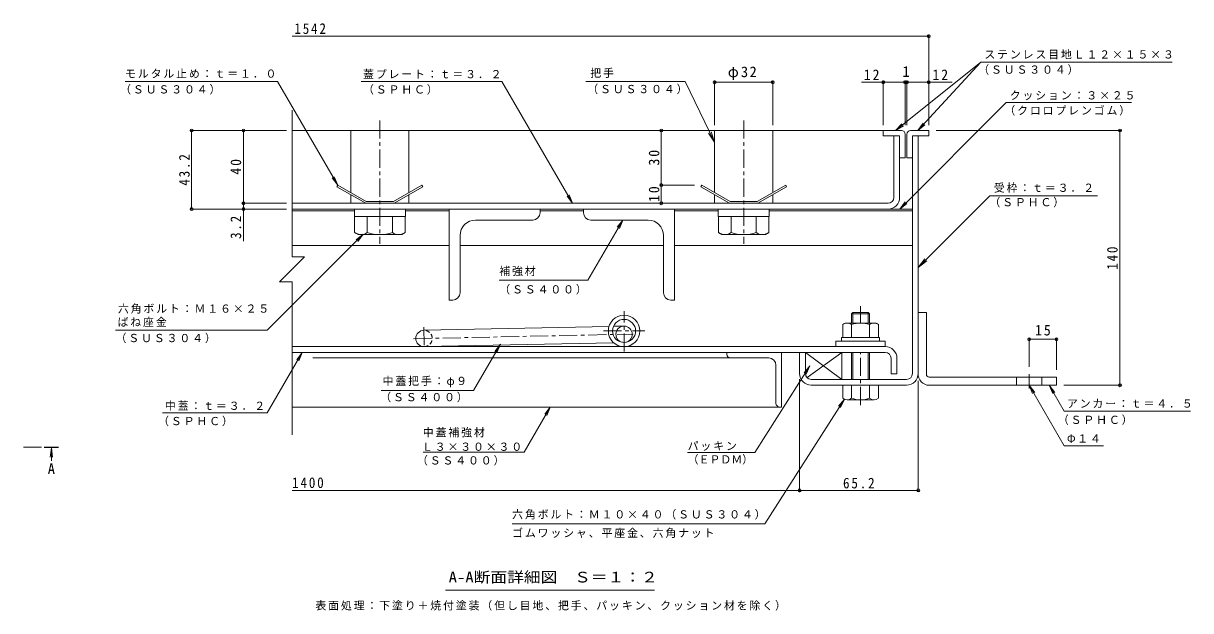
# Model space of a CAD drawing. Units: millimetres on the paper, enlarged 10 times, with parts at other scales. Extents: x -2620 to 2719, y -1962 to 1573.
# Drawn here: x -490 to 2719, y -40 to 1573 of the extents above; entities that cross this region are included whole.
import ezdxf
from ezdxf.enums import TextEntityAlignment as Align

# ---------------------------------------------------------------- set-up
doc = ezdxf.new("R2010")
doc.units = ezdxf.units.MM
doc.header["$LTSCALE"] = 10
doc.header["$PDMODE"] = 32
doc.header["$PDSIZE"] = 8
doc.linetypes.add('CHAIN1', pattern=[8, 5, -1, 1, -1])
doc.linetypes.add('DASHED1', pattern=[1.8, 1.2, -0.6])
for name, color, linetype, lineweight in [('0-2_仕上', 3, 'Continuous', 9), ('0-5_寸法', 7, 'Continuous', 9), ('D-1', 2, 'Continuous', 9), ('D-2', 3, 'Continuous', 9), ('D-3', 4, 'Continuous', 9), ('D-5', 7, 'Continuous', 9), ('D-6', 6, 'Continuous', 9), ('D-7', 5, 'Continuous', 5), ('D-9', 134, 'Continuous', 5), ('D-A', 3, 'Continuous', 9), ('D-B', 6, 'Continuous', 9), ('D-C', 5, 'Continuous', 5), ('D-E', 3, 'Continuous', 9), ('D-F', 7, 'Continuous', 9)]:
    doc.layers.add(name, color=color, linetype=linetype, lineweight=lineweight)
doc.styles.add('ＭＳ ゴシック', font='')
doc.styles.get('ＭＳ ゴシック').set_extended_font_data('MS Gothic')

msp = doc.modelspace()

# ---------------------------------------------------------------- linework, layer by layer
at = {"layer": '0-2_仕上', "color": 4, "linetype": 'CHAIN1'}
msp.add_line((-490.01, 408.56), (-433.02, 408.56), dxfattribs=at)
at = {"layer": '0-2_仕上', "color": 4}
for q in [(-416.28, 381.77), (-409.76, 381.77), (-413.02, 370.96)]:
    msp.add_line((-413.02, 406.56), q, dxfattribs=at)
msp.add_solid([(-393.02, 406.56), (-393.02, 410.56), (-433.02, 406.56), (-433.02, 410.56)], dxfattribs=at)
at = {"layer": 'D-1'}
for p, q in [((1953.72, 611), (1953.72, 1264)), ((1969.72, 611), (1969.72, 1264)), ((1659.72, 611), (1659.72, 669)), ((1675.72, 595), (1937.72, 595)), ((1675.72, 579), (1786.22, 579)), ((1937.72, 579), (1836.22, 579))]:
    msp.add_line(p, q, dxfattribs=at)
msp.add_lwpolyline([(1643.72, 611), (1643.72, 669), (1659.72, 669)], dxfattribs=at)
for centre, radius, start, end in [((1675.72, 611), 32, 180, 270), ((1675.72, 611), 16, 180, 270), ((1937.72, 611), 16, 270, 0), ((1937.72, 611), 32, 270, 0)]:
    msp.add_arc(centre, radius, start, end, dxfattribs=at)
at = {"layer": 'D-2'}
for p, q in [((1918.72, 1264), (1902.72, 1264)), ((1902.72, 1095), (1902.72, 1264)), ((1918.72, 1095), (1918.72, 1264)), ((1886.72, 1079), (248.72, 1079)), ((248.72, 1063), (1886.72, 1063))]:
    msp.add_line(p, q, dxfattribs=at)
at = {"layer": 'D-2', "linetype": 'CHAIN1'}
for p, q in [((1161.22, 671.51), (1161.22, 782.49)), ((1104.48, 728.25), (1217.96, 728.25))]:
    msp.add_line(p, q, dxfattribs=at)
at = {"layer": 'D-2'}
for radius in [43.25, 31.75]:
    msp.add_circle((1161.22, 728.25), radius, dxfattribs=at)
for radius in [16, 32]:
    msp.add_arc((1886.72, 1095), radius, 270, 0, dxfattribs=at)
at = {"layer": 'D-3'}
for p, q in [((1873.72, 1279), (248.72, 1279)), ((1923.72, 1279), (1873.72, 1279)), ((1873.72, 1279), (1873.72, 1264)), ((1933.72, 1269), (1933.72, 1204)), ((1938.72, 1269), (1938.72, 1204)), ((1948.72, 1279), (1998.72, 1279)), ((1998.72, 1264), (1953.72, 1264)), ((1953.72, 1204), (1953.72, 1264)), ((1998.72, 1279), (1998.72, 1264)), ((1918.72, 1204), (1933.72, 1204)), ((1953.72, 1204), (1938.72, 1204)), ((451.13, 1079), (372.03, 1124.67)), ((605.42, 1129), (527.47, 1084)), ((607.92, 1124.67), (528.81, 1079)), ((605.42, 1129), (607.92, 1124.67)), ((1374.53, 1129), (1372.03, 1124.67)), ((1372.03, 1124.67), (1451.13, 1079)), ((1374.53, 1129), (1452.47, 1084)), ((1605.42, 1129), (1527.47, 1084)), ((1607.92, 1124.67), (1528.81, 1079)), ((1605.42, 1129), (1607.92, 1124.67)), ((451.13, 1079), (528.81, 1079)), ((452.47, 1084), (527.47, 1084)), ((1451.13, 1079), (1528.81, 1079)), ((1452.47, 1084), (1527.47, 1084))]:
    msp.add_line(p, q, dxfattribs=at)
for points in [[(1873.72, 1264), (1918.72, 1264), (1918.72, 1204)], [(452.47, 1084), (374.53, 1129), (372.03, 1124.67)]]:
    msp.add_lwpolyline(points, dxfattribs=at)
for centre, start, end in [((1923.72, 1269), 0, 90), ((1948.72, 1269), 90, 180)]:
    msp.add_arc(centre, 10, start, end, dxfattribs=at)
at = {"layer": 'D-5'}
for p, q in [((2142.27, 1466.4), (1907.63, 1279)), ((2142.27, 1466.4), (1968.75, 1279)), ((2142.27, 1466.4), (2668.11, 1466.4)), ((-210, 1413.75), (208.94, 1413.75)), ((438.25, 1413.75), (825.43, 1413.75)), ((1019.72, 1079), (825.43, 1413.75)), ((1329.56, 1413.75), (1056.31, 1413.75)), ((1329.56, 1413.75), (1409.97, 1246.66)), ((2211.78, 1355.77), (1919.01, 1063)), ((2211.78, 1355.77), (2556.32, 1355.77)), ((1907.64, 1279.01), (1924.97, 1297.03)), ((1907.64, 1279.01), (1929.04, 1291.93)), ((1968.75, 1279), (1983.2, 1299.41)), ((1968.75, 1279), (1987.99, 1294.97)), ((1409.97, 1246.66), (1393.55, 1271.77)), ((1409.97, 1246.66), (1400.6, 1275.16)), ((374.37, 1128.73), (364.75, 1151.8)), ((1019.72, 1079), (1004.46, 1098.8)), ((1019.72, 1079), (1010.1, 1102.08)), ((2166.12, 1099.39), (1969.72, 902.31)), ((2166.12, 1099.39), (2462.46, 1099.39)), ((1919.01, 1063), (1934.23, 1082.84)), ((1919.01, 1063), (1938.85, 1078.22)), ((1157.87, 1033), (1142.6, 1013.2)), ((180.38, 730.36), (444.19, 994.18)), ((444.19, 994.18), (424.36, 978.96)), ((444.19, 994.18), (428.97, 974.34)), ((1969.72, 902.31), (1987.95, 926.15)), ((1969.72, 902.31), (1993.49, 920.62)), ((1061.69, 867.29), (818.13, 867.29)), ((180.38, 730.36), (-236.6, 730.36)), ((821.24, 691.65), (805.97, 671.86)), ((821.24, 691.65), (811.62, 668.58)), ((180.38, 503.18), (276.63, 669)), ((276.63, 669), (261.36, 649.2)), ((276.63, 669), (267.01, 645.93)), ((1520.48, 393.88), (1672.21, 631.99)), ((1672.21, 631.99), (1656.14, 612.84)), ((1672.21, 631.99), (1661.64, 609.33)), ((2274.72, 579), (2284.29, 555.91)), ((2274.72, 579), (2289.94, 559.17)), ((2274.72, 579), (2371.14, 412.01)), ((2330.02, 579), (2371.14, 507.79)), ((2330.02, 579), (2339.59, 555.91)), ((2330.02, 579), (2345.24, 559.17)), ((886.52, 395.06), (958.46, 519)), ((958.46, 519), (943.2, 499.2)), ((958.46, 519), (948.84, 495.93)), ((1548.26, 197.87), (1766.68, 540.63)), ((1766.68, 540.63), (1750.6, 521.48)), ((1766.68, 540.63), (1756.11, 517.97)), ((-107.34, 503.18), (180.38, 503.18)), ((2371.14, 507.79), (2718.57, 507.79)), ((609.33, 395.06), (886.52, 395.06)), ((1335.92, 393.88), (1520.48, 393.88)), ((2371.14, 412.01), (2479.19, 412.01)), ((853.54, 197.87), (1548.26, 197.87)), ((1245.24, 15.66), (670.24, 15.66))]:
    msp.add_line(p, q, dxfattribs=at)
for points in [[(208.94, 1413.75), (374.37, 1128.73), (359.11, 1148.52)], [(1061.69, 867.29), (1157.87, 1033), (1148.25, 1009.93)], [(493.84, 564.74), (747.57, 564.74), (821.24, 691.65)]]:
    msp.add_lwpolyline(points, dxfattribs=at)
at = {"layer": 'D-6'}
for p, q in [((1953.72, 1173), (1953.72, 1158)), ((248.72, 1063), (1953.72, 1063)), ((248.72, 1058), (419.97, 1058)), ((559.97, 1058), (680.39, 1058)), ((930.39, 1058), (1049.56, 1058)), ((1299.56, 1058), (1419.97, 1058)), ((1559.97, 1058), (1953.72, 1058)), ((248.72, 963), (680.39, 963)), ((710.39, 963), (1269.56, 963)), ((1299.56, 963), (1953.72, 963)), ((610.75, 730), (1119.79, 740.64)), ((1132.1, 740.9), (1160.75, 741.5)), ((611.69, 685.01), (1132.52, 695.9)), ((1161.22, 696.5), (1161.69, 696.51)), ((1659.72, 669), (1659.72, 611)), ((1664.24, 599.86), (1759.72, 669))]:
    msp.add_line(p, q, dxfattribs=at)
at = {"layer": 'D-6', "linetype": 'CHAIN1'}
for p, q in [((610.56, 739.01), (611.82, 679.13)), ((582.71, 706.91), (1186.5, 719.53))]:
    msp.add_line(p, q, dxfattribs=at)
at = {"layer": 'D-6'}
msp.add_lwpolyline([(1675.72, 595), (1759.72, 595), (1759.72, 669), (1659.72, 669), (1759.72, 595)], dxfattribs=at)
msp.add_circle((1161.22, 719), 22.5, dxfattribs=at)
msp.add_arc((611.22, 707.5), 22.5, 90, 270, dxfattribs=at)
at = {"layer": 'D-6', "linetype": 'DASHED1'}
msp.add_arc((611.22, 707.5), 22.5, 270, 90, dxfattribs=at)
at = {"layer": 'D-7'}
for p, q in [((1790.28, 779), (1786.22, 774.94)), ((1836.22, 774.94), (1786.22, 774.94)), ((1786.22, 750), (1786.22, 774.94)), ((1832.16, 779), (1790.28, 779)), ((1790.28, 750), (1790.28, 779)), ((1832.16, 779), (1836.22, 774.94)), ((1832.16, 750), (1832.16, 779)), ((1836.22, 774.94), (1836.22, 751.5)), ((1836.22, 774.94), (1836.22, 750)), ((1786.22, 669), (1786.22, 595)), ((1790.28, 595), (1790.28, 669)), ((1832.16, 595), (1832.16, 669)), ((1836.22, 669), (1836.22, 595)), ((1860.22, 579), (1762.22, 579)), ((1762.22, 543.48), (1762.22, 579)), ((1786.22, 579), (1786.22, 543.48)), ((1836.22, 579), (1836.22, 543.48)), ((1860.22, 543.48), (1860.22, 579)), ((1848.22, 539), (1774.22, 539))]:
    msp.add_line(p, q, dxfattribs=at)
at = {"layer": 'D-7', "linetype": 'CHAIN1'}
for p, q in [((1811.22, 750), (1811.22, 796.67)), ((1811.22, 524.61), (1811.22, 669))]:
    msp.add_line(p, q, dxfattribs=at)
at = {"layer": 'D-7', "color": 2, "lineweight": 9}
for p, q in [((1762.15, 746.21), (1768.72, 750)), ((1762.15, 746.21), (1762.15, 710)), ((1853.72, 750), (1768.72, 750)), ((1786.69, 746.21), (1786.69, 710)), ((1835.76, 746.21), (1835.76, 710))]:
    msp.add_line(p, q, dxfattribs=at)
at = {"layer": 'D-7', "color": 6, "lineweight": 9}
for p, q in [((1758.72, 710), (1758.72, 700)), ((1758.72, 700), (1863.72, 700))]:
    msp.add_line(p, q, dxfattribs=at)
at = {"layer": 'D-7', "color": 134}
for p, q in [((1743.72, 700), (1743.72, 685)), ((1743.72, 700), (1878.72, 700)), ((1743.72, 685), (1878.72, 685)), ((1878.72, 700), (1878.72, 685))]:
    msp.add_line(p, q, dxfattribs=at)
at = {"layer": 'D-7', "color": 2, "lineweight": 9}
msp.add_lwpolyline([(1853.72, 750), (1860.3, 746.21), (1860.3, 710), (1762.15, 710)], dxfattribs=at)
at = {"layer": 'D-7', "color": 6, "lineweight": 9}
msp.add_lwpolyline([(1758.72, 710), (1863.72, 710), (1863.72, 700)], dxfattribs=at)
at = {"layer": 'D-7', "color": 2, "lineweight": 9}
for centre, radius, start, end in [((1776.63, 721.12), 28.97, 94.38438, 120), ((1773.65, 725.8), 24.21, 57.42749, 88.18784), ((1811.22, 668.8), 81.2, 72.41188, 107.5881), ((1848.79, 725.8), 24.21, 91.81215, 122.57249), ((1845.81, 721.12), 28.97, 59.99998, 85.6156)]:
    msp.add_arc(centre, radius, start, end, dxfattribs=at)
at = {"layer": 'D-7'}
for centre, radius, start, end in [((1774.22, 557.33), 18.33, 229.1022, 310.89809), ((1811.22, 611.08), 72.08, 249.70546, 290.29454), ((1848.22, 557.33), 18.33, 229.10191, 310.8978)]:
    msp.add_arc(centre, radius, start, end, dxfattribs=at)
at = {"layer": 'D-9'}
for p, q in [((680.39, 1063), (680.39, 813)), ((930.39, 1063), (680.39, 1063)), ((930.39, 1052.96), (930.39, 1063)), ((1049.56, 1063), (1299.56, 1063)), ((1049.56, 1052.96), (1049.56, 1063)), ((1299.56, 1063), (1299.56, 813)), ((752.89, 1033), (910.44, 1033)), ((1227.06, 1033), (1069.51, 1033)), ((710.39, 990.5), (710.39, 832.96)), ((1269.56, 990.5), (1269.56, 832.96)), ((690.44, 813), (680.39, 813)), ((1289.51, 813), (1299.56, 813))]:
    msp.add_line(p, q, dxfattribs=at)
for centre, radius, start, end in [((752.89, 990.5), 42.5, 90, 180), ((910.39, 1053), 20, 270.13706, 359.86294), ((1069.56, 1053), 20, 180.13706, 269.86294), ((1227.06, 990.5), 42.5, 0, 90), ((690.39, 833), 20, 270.13706, 359.86294), ((1289.56, 833), 20, 180.13706, 269.86294)]:
    msp.add_arc(centre, radius, start, end, dxfattribs=at)
at = {"layer": 'D-A'}
for p, q in [((1879.22, 685), (248.72, 685)), ((248.72, 669), (1879.22, 669)), ((1895.22, 653), (1895.22, 610)), ((1911.22, 653), (1911.22, 610)), ((1895.22, 610), (1911.22, 610))]:
    msp.add_line(p, q, dxfattribs=at)
for radius in [32, 16]:
    msp.add_arc((1879.22, 653), radius, 0, 90, dxfattribs=at)
at = {"layer": 'D-B'}
for p, q in [((1443.72, 669), (305.25, 669)), ((1453.72, 654), (305.25, 654)), ((1443.72, 669), (1593.72, 669)), ((1443.72, 664), (1443.72, 669)), ((1453.72, 654), (1558.72, 654)), ((1593.72, 669), (1593.72, 519)), ((1578.72, 529), (1578.72, 634)), ((1588.72, 519), (248.72, 519)), ((1588.72, 519), (1593.72, 519))]:
    msp.add_line(p, q, dxfattribs=at)
for centre, radius, start, end in [((1453.72, 664), 10, 180, 270), ((1558.72, 634), 20, 0, 90), ((1588.72, 529), 10, 180, 270)]:
    msp.add_arc(centre, radius, start, end, dxfattribs=at)
at = {"layer": 'D-C', "color": 2, "linetype": 'CHAIN1', "lineweight": 9}
for p, q in [((489.97, 1306.68), (489.97, 967.37)), ((1489.97, 1306.68), (1489.97, 967.37))]:
    msp.add_line(p, q, dxfattribs=at)
at = {"layer": 'D-C', "color": 2, "lineweight": 9}
for p, q in [((409.97, 1279), (409.97, 1108.54)), ((409.97, 1279), (569.97, 1279)), ((569.97, 1279), (569.97, 1108.54)), ((1409.97, 1279), (1409.97, 1108.54)), ((1409.97, 1279), (1569.97, 1279)), ((1569.97, 1279), (1569.97, 1108.54)), ((409.97, 1102.77), (409.97, 1079)), ((569.97, 1102.77), (569.97, 1079)), ((1409.97, 1102.77), (1409.97, 1079)), ((1569.97, 1102.77), (1569.97, 1079)), ((409.97, 1079), (569.97, 1079)), ((1409.97, 1079), (1569.97, 1079))]:
    msp.add_line(p, q, dxfattribs=at)
at = {"layer": 'D-C', "color": 134}
for p, q in [((419.97, 1063), (419.97, 1043)), ((419.97, 1063), (559.97, 1063)), ((559.97, 1063), (559.97, 1043)), ((1419.97, 1063), (1419.97, 1043)), ((1419.97, 1063), (1559.97, 1063)), ((1559.97, 1063), (1559.97, 1043)), ((419.97, 1043), (559.97, 1043)), ((1419.97, 1043), (1559.97, 1043))]:
    msp.add_line(p, q, dxfattribs=at)
at = {"layer": 'D-C'}
for p, q in [((420.69, 1043), (420.69, 998.36)), ((559.26, 1043), (420.69, 1043)), ((455.33, 998.36), (455.33, 1043)), ((524.61, 998.36), (524.61, 1043)), ((559.26, 998.36), (559.26, 1043)), ((1420.69, 1043), (1420.69, 998.36)), ((1559.26, 1043), (1420.69, 1043)), ((1455.33, 998.36), (1455.33, 1043)), ((1524.61, 998.36), (1524.61, 1043)), ((1559.26, 998.36), (1559.26, 1043)), ((429.97, 993), (420.69, 998.36)), ((1429.97, 993), (1420.69, 998.36))]:
    msp.add_line(p, q, dxfattribs=at)
for points in [[(429.97, 993), (549.97, 993), (559.26, 998.36)], [(1429.97, 993), (1549.97, 993), (1559.26, 998.36)]]:
    msp.add_lwpolyline(points, dxfattribs=at)
for centre, radius, start, end in [((441.14, 1033.78), 40.89, 240, 265.61574), ((436.93, 1027.17), 34.18, 271.81354, 302.57069), ((489.97, 1107.64), 114.64, 252.41203, 287.58795), ((543.02, 1027.17), 34.18, 237.42929, 268.18645), ((538.81, 1033.78), 40.89, 274.38425, 299.99998), ((1441.14, 1033.78), 40.89, 240, 265.61574), ((1436.93, 1027.17), 34.18, 271.81354, 302.57069), ((1489.97, 1107.64), 114.64, 252.41203, 287.58795), ((1543.02, 1027.17), 34.18, 237.42929, 268.18645), ((1538.81, 1033.78), 40.89, 274.38425, 299.99998)]:
    msp.add_arc(centre, radius, start, end, dxfattribs=at)
at = {"layer": 'D-E'}
for p, q in [((1969.72, 779.01), (1969.72, 611)), ((1969.72, 779.01), (1992.22, 779.01)), ((1992.22, 609), (1992.22, 779.01)), ((1999.72, 601.5), (2349.72, 601.5)), ((2349.72, 579), (1999.72, 579)), ((2239.72, 579), (2239.72, 601.5)), ((2309.72, 579), (2309.72, 601.5)), ((2349.72, 601.5), (2349.72, 579))]:
    msp.add_line(p, q, dxfattribs=at)
at = {"layer": 'D-E', "linetype": 'CHAIN1'}
msp.add_line((2274.72, 570.27), (2274.72, 609.72), dxfattribs=at)
at = {"layer": 'D-E'}
for radius, start in [(30, 176.17647), (7.5, 180.00027)]:
    msp.add_arc((1999.72, 609), radius, start, 270, dxfattribs=at)
at = {"layer": 'D-F'}
for p, q in [((1998.72, 1294), (1998.72, 1542.99)), ((1998.72, 1537.99), (248.72, 1537.99)), ((1409.97, 1294), (1409.97, 1416.62)), ((1569.97, 1294), (1569.97, 1416.62)), ((1873.72, 1294), (1873.72, 1416.63)), ((1933.72, 1294), (1933.72, 1416.63)), ((1938.72, 1294), (1938.72, 1416.63)), ((1409.97, 1411.62), (1569.97, 1411.62)), ((1814.16, 1411.63), (1933.72, 1411.63)), ((1933.72, 1411.63), (1938.72, 1411.63)), ((1938.72, 1411.63), (2063.08, 1411.63)), ((248.72, 1334.77), (248.72, 932.24)), ((233.72, 1279.01), (-30.42, 1279.01)), ((-27.42, 1063.01), (-27.42, 1279.01)), ((115.08, 1079.01), (115.08, 1279.01)), ((1263.57, 1129), (1263.57, 1279)), ((2527.35, 1279), (2018.72, 1279)), ((2524.35, 579), (2524.35, 1279)), ((1260.57, 1129), (1354.53, 1129)), ((1263.57, 1079), (1263.57, 1129)), ((-30.42, 1063.01), (233.72, 1063.01)), ((233.72, 1079.01), (110.08, 1079.01)), ((115.08, 1063.01), (115.08, 1079.01)), ((115.08, 1063.01), (115.08, 974.49)), ((283.13, 932.24), (214.32, 863.43)), ((248.72, 932.24), (283.13, 932.24)), ((248.72, 863.43), (214.32, 863.43)), ((248.72, 863.43), (248.72, 442.47)), ((2274.72, 708.25), (2274.72, 629.72)), ((2349.72, 708.25), (2349.72, 621.5)), ((2274.72, 705.25), (2349.72, 705.25)), ((1643.72, 596), (1643.72, 285.11)), ((1969.72, 287.11), (1969.72, 591)), ((2527.35, 579), (2369.72, 579)), ((1643.72, 290.11), (248.72, 290.11)), ((1643.72, 290.11), (1969.72, 290.11))]:
    msp.add_line(p, q, dxfattribs=at)
for p in [(1998.72, 1537.99), (1409.97, 1411.62), (1569.97, 1411.62), (1873.72, 1411.63), (1933.72, 1411.63), (1938.72, 1411.63), (1998.72, 1411.63), (-27.42, 1279.01), (115.08, 1279.01), (1263.57, 1279), (2524.35, 1279), (1263.57, 1129), (-27.42, 1063.01), (115.08, 1079.01), (115.08, 1063.01), (1263.57, 1079), (2274.72, 705.25), (2349.72, 705.25), (2524.35, 579), (1643.72, 290.11), (1969.72, 290.11)]:
    msp.add_point(p, dxfattribs=at)

# ---------------------------------------------------------------- texts
at = {"layer": '0-5_寸法', "color": 2, "style": 'ＭＳ ゴシック'}
msp.add_text('A', height=29.33, dxfattribs=at).set_placement((-423.02, 325.86), align=Align.BOTTOM_LEFT)
at = {"layer": 'D-5', "style": 'ＭＳ ゴシック'}
msp.add_text('（ＥＰＤＭ）', height=21.99, dxfattribs=at).set_placement((1335.92, 357.32), align=Align.BOTTOM_LEFT)
at = {"layer": 'D-5', "color": 2, "style": 'ＭＳ ゴシック', "width": 1.15}
msp.add_text('A-A断面詳細図\u3000Ｓ＝１：２', height=29.33, dxfattribs=at).set_placement((678.99, 28.16), align=Align.BOTTOM_LEFT)
at = {"layer": 'D-5', "char_height": 21.99, "attachment_point": 7, "style": 'ＭＳ ゴシック'}
for s, insert in [('\\T1.17;ステンレス目地Ｌ１２×１５×３', (2151.46, 1474.57)), ('\\T1.17;モルタル止め：ｔ＝１．０', (-210.39, 1422.76)), ('\\T1.17;蓋プレート：ｔ＝３．２', (443.58, 1421.3)), ('\\T1.17;把手', (1068.4, 1423.59)), ('\\T1.17;（ＳＵＳ３０４）', (2134.63, 1432.13)), ('\\T1.17;（ＳＵＳ３０４）', (-223.96, 1377.85)), ('\\T1.17;（ＳＰＨＣ）', (443.58, 1377.64)), ('\\T1.17;（ＳＵＳ３０４）', (1059.99, 1378.69)), ('\\T1.17;クッション：３×２５', (2221.33, 1362.1)), ('\\T1.17;（クロロプレンゴム）', (2206.52, 1320)), ('\\T1.17;受枠：ｔ＝３．２', (2177.62, 1107.94)), ('\\T1.17;（ＳＰＨＣ）', (2165.46, 1067.8)), ('\\T1.17;補強材', (818.13, 878.77)), ('\\T1.17;（ＳＳ４００）', (818.13, 828.25)), ('\\T1.17;六角ボルト：Ｍ１６×２５', (-230.08, 775.72)), ('\\T1.17;ばね座金', (-231.12, 739)), ('\\T1.17;（ＳＵＳ３０４）', (-236.6, 694.5)), ('\\T1.17;中蓋把手：φ９', (497.56, 573.62)), ('\\T1.17;（ＳＳ４００）', (490.92, 532.08)), ('\\T1.17;中蓋：ｔ＝３．２', (-100.91, 508.87)), ('\\T1.17;アンカー：ｔ＝４．５', (2378.44, 516.31)), ('\\T1.17;（ＳＰＨＣ）', (-119.58, 466.31)), ('\\T1.17;（ＳＰＨＣ）', (2353.46, 469.71)), ('\\T1.17;中蓋補強材', (608.05, 435.55)), ('\\T1.17;Ｌ３×３０×３０', (605.7, 398.36)), ('\\T1.17;パッキン', (1335.92, 398.71)), ('\\T1.17;Φ１４', (2378.44, 420.53)), ('\\T1.17;（ＳＳ４００）', (591.86, 358.23)), ('\\T1.17;六角ボルト：Ｍ１０×４０（ＳＵＳ３０４）', (853.54, 209.89)), ('\\T1.17;ゴムワッシャ、平座金、六角ナット', (853.54, 159.07)), ('\\T1.17;表面処理：下塗り＋焼付塗装（但し目地、把手、パッキン、クッション材を除く）', (312.74, -40.47))]:
    msp.add_mtext(s, dxfattribs=dict(at, insert=insert))
at = {"layer": 'D-F', "color": 2, "style": 'ＭＳ ゴシック'}
msp.add_text('1', height=29.33, dxfattribs=at).set_placement((1926.22, 1417.63), align=Align.BOTTOM_LEFT)
at = {"layer": 'D-F', "color": 2, "char_height": 29.33, "attachment_point": 7, "style": 'ＭＳ ゴシック'}
for s, insert in [('\\T1.28;\\W0.9;1542', (254.9, 1543.99)), ('\\T1.19;φ32', (1446.22, 1417.62)), ('\\T1.27;\\W0.95;12', (1820.26, 1417.63)), ('\\T1.27;\\W0.95;12', (2009, 1417.63)), ('\\T1.27;\\W0.95;15', (2290.97, 715.25)), ('\\T1.28;\\W0.9;1400', (248.72, 296.11)), ('\\T1.28;\\W0.9;65.2', (1762.97, 295.11))]:
    msp.add_mtext(s, dxfattribs=dict(at, insert=insert))
at = {"layer": 'D-F', "color": 2, "char_height": 29.33, "attachment_point": 7, "rotation": 90, "style": 'ＭＳ ゴシック'}
for s, insert in [('\\T1.27;\\W0.95;30', (1258.57, 1182.75)), ('\\T1.28;\\W0.9;43.2', (-32.42, 1127.26)), ('\\T1.27;\\W0.95;40', (109.08, 1157.76)), ('\\T1.27;\\W0.95;10', (1258.57, 1082.75)), ('\\T1.27;\\W0.9;3.2', (109.08, 981.04)), ('\\T1.27;\\W0.9;140', (2518.35, 896.5))]:
    msp.add_mtext(s, dxfattribs=dict(at, insert=insert))

doc.saveas('drawing.dxf')
